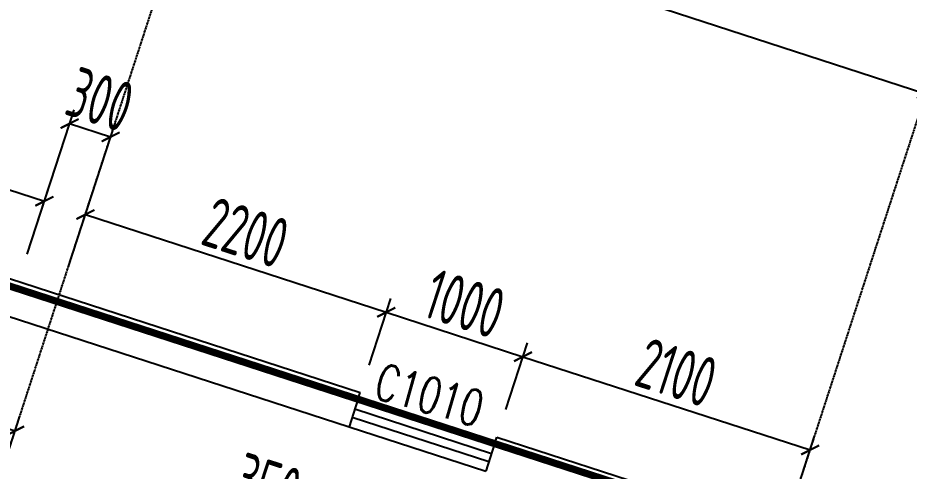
# Model space of a CAD drawing. Extents: x -3523 to 12007717, y -6694179 to 21431.
# Drawn here: x 11946944 to 11953143, y -6383028 to -6379875 of the extents above; entities that cross this region are included whole.
import ezdxf
from ezdxf.enums import TextEntityAlignment as Align

# ---------------------------------------------------------------- set-up
doc = ezdxf.new("R2010")
doc.units = 0
doc.header["$LTSCALE"] = 10
doc.header["$MEASUREMENT"] = 0
doc.linetypes.add('A3-RG-axis-100$0$CENTER', pattern=[2, 1.25, -0.25, 0.25, -0.25])
doc.linetypes.add('A3-RI-4F$0$DASH', pattern=[0.35, 0.25, -0.1])
for name, color, linetype in [('A3-RB-4F-100$0$A-DIMS-100', 1, 'Continuous'), ('A3-RG-axis-100$0$A-DIMS-100', 1, 'Continuous'), ('A3-RG-axis-100$0$A-GRID', 1, 'A3-RG-axis-100$0$CENTER'), ('A3-RI-4F$0$A-FLOR', 2, 'Continuous'), ('A3-RI-4F$0$A-GLAZ', 140, 'Continuous'), ('A3-RI-4F$0$A-WALL', 7, 'Continuous'), ('A3-RI-4F$0$A-WALL-FINI', 95, 'Continuous'), ('A3-SYMB-4F-100$0$A-SYMB-DOOR', 3, 'Continuous'), ('A3-SYMB-4F-100$0$A-SYMB-DOOR1', 3, 'Continuous'), ('A3-SYMB-4F-100$0$A-SYMB-DOOR2', 3, 'Continuous'), ('A3-SYMB-4F-100$0$A-SYMB-DOOR3', 3, 'Continuous')]:
    doc.layers.add(name, color=color, linetype=linetype)
doc.styles.add('A3-RB-4F-100$0$XD2008', font='xd-hzs.shx', dxfattribs={"width": 0.7, "bigfont": 'xd-hztxt.shx'})
doc.styles.add('A3-RG-axis-100$0$XD2008', font='xd-hzs.shx', dxfattribs={"width": 0.7, "bigfont": 'xd-hztxt.shx'})
doc.styles.add('A3-SYMB-4F-100$0$ECADI-TXT', font='simplex.shx', dxfattribs={"bigfont": 'hztxt.shx'})
doc.dimstyles.new('A3-RB-4F-100$0$XD100$0', dxfattribs={"dimscale": 100, "dimtxt": 3.5, "dimasz": 1, "dimexe": 1, "dimexo": 2, "dimgap": 0.5, "dimtad": 1, "dimdec": 0, "dimdsep": 46, "dimtxsty": 'A3-RB-4F-100$0$XD2008', "dimblk1": 'A3-RB-4F-100$0$_ARCHTICK', "dimblk2": 'A3-RB-4F-100$0$_ARCHTICK', "dimsah": 1, "dimcen": 2.5, "dimclrt": 4, "dimaunit": 1, "dimadec": 0, "dimazin": 0, "dimtfac": 1, "dimtdec": 0, "dimtix": 1, "dimtmove": 0, "dimatfit": 3, "dimfxl": 0, "dimtolj": 1, "dimtzin": 0, "dimarcsym": 0})
doc.dimstyles.new('A3-RG-axis-100$0$XD100$0', dxfattribs={"dimscale": 100, "dimtxt": 3.5, "dimasz": 1, "dimexe": 1, "dimexo": 2, "dimgap": 0.5, "dimtad": 1, "dimdec": 0, "dimdsep": 46, "dimtxsty": 'A3-RG-axis-100$0$XD2008', "dimblk1": 'A3-RG-axis-100$0$_ARCHTICK', "dimblk2": 'A3-RG-axis-100$0$_ARCHTICK', "dimsah": 1, "dimcen": 2.5, "dimclrt": 4, "dimaunit": 1, "dimadec": 0, "dimazin": 0, "dimtfac": 1, "dimtdec": 0, "dimtix": 1, "dimtmove": 0, "dimatfit": 3, "dimfxl": 0, "dimtolj": 1, "dimtzin": 0, "dimarcsym": 0})

# ---------------------------------------------------------------- blocks, each defined once
blk = doc.blocks.new('A3-RI-4F')
at = {"layer": 'A3-RI-4F$0$A-FLOR', "linetype": 'A3-RI-4F$0$DASH', "const_width": 50}
blk.add_lwpolyline([(11978173.5, -6391907.6), (11978173.5, -6391907.6), (11943983.5, -6380797), (11944800.8, -6378307.8), (11943489.7, -6377883.3), (11943489.7, -6377883.3), (11936318.7, -6375553.3), (11936423.8, -6375230), (11935995.8, -6375090.9), (11935887.7, -6375423.8)], dxfattribs=at)
at = {"layer": 'A3-RI-4F$0$A-GLAZ'}
for p, q in [((11949308.9, -6382528.9), (11950260, -6382838)), ((11949287.3, -6382595.5), (11950238.4, -6382904.5)), ((11949268.8, -6382652.6), (11950219.8, -6382961.6)), ((11949247.1, -6382719.1), (11950198.2, -6383028.2))]:
    blk.add_line(p, q, dxfattribs=at)
at = {"layer": 'A3-RI-4F$0$A-WALL'}
for p, q in [((11946931.3, -6381756.4), (11949308.9, -6382529)), ((11946869.5, -6381946.6), (11949247.1, -6382719.2)), ((11949309, -6382528.8), (11949247.1, -6382719.1)), ((11949308.9, -6382528.9), (11949247.1, -6382719.1)), ((11950260, -6382838), (11950198.2, -6383028.2)), ((11950260, -6382838), (11962623.7, -6386855.2))]:
    blk.add_line(p, q, dxfattribs=at)
at = {"layer": 'A3-RI-4F$0$A-WALL-FINI'}
for p, q in [((11942372.2, -6380222.5), (11949324.4, -6382481.5)), ((11949308.9, -6382528.9), (11949324.4, -6382481.5)), ((11950260, -6382838), (11950275.4, -6382790.5)), ((11950275.4, -6382790.5), (11966443.6, -6388043.7))]:
    blk.add_line(p, q, dxfattribs=at)
blk = doc.blocks.new('A3-RG-axis-100$0$_ARCHTICK')
at = {"color": 0, "linetype": 'ByBlock', "const_width": 0.15}
blk.add_lwpolyline([(-0.5, -0.5), (0.5, 0.5)], dxfattribs=at)
blk = doc.blocks.new('*D230')
at = {"layer": 'A3-RG-axis-100$0$A-DIMS-100', "color": 0, "lineweight": -2}
for p, q in [((11948287, -6378554.7), (11948187.8, -6378860)), ((11948218.7, -6378764.9), (11953259.4, -6380402.7)), ((11953327.6, -6380192.5), (11953228.4, -6380497.8))]:
    blk.add_line(p, q, dxfattribs=at)
at = {"layer": 'Defpoints', "color": 0}
for p in [(11948348.8, -6378364.5), (11953389.4, -6380002.3), (11953259.4, -6380402.7)]:
    blk.add_point(p, dxfattribs=at)
at = {"layer": 'A3-RG-axis-100$0$A-DIMS-100', "color": 0, "lineweight": -2, "xscale": 100, "yscale": 100, "zscale": 100}
for p, rotation in [((11948218.7, -6378764.9), 161.9999999998951), ((11953259.4, -6380402.7), 341.9999999998951)]:
    blk.add_blockref('A3-RG-axis-100$0$_ARCHTICK', p, dxfattribs=dict(at, rotation=rotation))
at = {"layer": 'A3-RG-axis-100$0$A-DIMS-100', "color": 4, "insert": (11950808.6, -6379369.8), "char_height": 350, "attachment_point": 5, "rotation": 342, "style": 'A3-RG-axis-100$0$XD2008'}
blk.add_mtext('\\A1;5300', dxfattribs=at)
blk = doc.blocks.new('A3-SYMB-4F-100$0$ECADI-TAG-DOOR')
at = {"layer": 'A3-SYMB-4F-100$0$A-SYMB-DOOR', "style": 'A3-SYMB-4F-100$0$ECADI-TXT', "width": 0.7}
for tag, p in [('门窗主编号1', (-6.414, 7.257)), ('门窗主编号2', (2.085, 7.257))]:
    blk.add_attdef(tag, p, '', height=2.5, dxfattribs=at)
at = {"layer": 'A3-SYMB-4F-100$0$A-SYMB-DOOR', "style": 'A3-SYMB-4F-100$0$ECADI-TXT', "width": 0.7, "flags": 1}
for tag, p in [('洞口尺寸(宽X高)', (-6.416, 1.62)), ('备注', (-6.394, -1.213))]:
    blk.add_attdef(tag, p, '', height=2.5, dxfattribs=at)
at = {"layer": 'A3-SYMB-4F-100$0$A-SYMB-DOOR1', "style": 'A3-SYMB-4F-100$0$ECADI-TXT', "width": 0.7}
blk.add_attdef('门窗辅编号1', (-6.414, 4.413), '', height=2.5, dxfattribs=at)
at = {"layer": 'A3-SYMB-4F-100$0$A-SYMB-DOOR2', "style": 'A3-SYMB-4F-100$0$ECADI-TXT', "width": 0.7}
blk.add_attdef('门窗辅编号2', (-2.861, 4.413), '', height=2.5, dxfattribs=at)
at = {"layer": 'A3-SYMB-4F-100$0$A-SYMB-DOOR3', "style": 'A3-SYMB-4F-100$0$ECADI-TXT', "width": 0.7}
blk.add_attdef('门窗辅编号3', (2.323, 4.413), '', height=2.5, dxfattribs=at)
blk = doc.blocks.new('A3-SYMB-4F-100')
at = {"layer": 'A3-SYMB-4F-100$0$A-SYMB-DOOR1'}
ref = blk.add_blockref('A3-SYMB-4F-100$0$ECADI-TAG-DOOR', (11950157.5, -6383486.4), dxfattribs=dict(at, xscale=99.99999999997293, yscale=100, zscale=100, rotation=344.0251775405333))
ref.add_attrib('门窗主编号1', 'C1010', dxfattribs={"height": 250, "rotation": 344.02518, "style": 'A3-SYMB-4F-100$0$ECADI-TXT', "width": 0.7}).set_placement((11950136.9, -6382722.8), align=Align.RIGHT)
blk = doc.blocks.new('A3-RB-4F-100$0$_ARCHTICK')
at = {"color": 0, "linetype": 'ByBlock', "const_width": 0.15}
blk.add_lwpolyline([(-0.5, -0.5), (0.5, 0.5)], dxfattribs=at)
blk = doc.blocks.new('*D2559')
at = {"layer": 'A3-RB-4F-100$0$A-DIMS-100', "color": 0, "lineweight": -2}
for p, q in [((11945897.1, -6382997.6), (11946099.4, -6382375.2)), ((11946068.5, -6382470.3), (11946924.4, -6382748.4)), ((11946753.1, -6383275.7), (11946955.3, -6382653.3))]:
    blk.add_line(p, q, dxfattribs=at)
at = {"layer": 'Defpoints', "color": 0}
for p in [(11946924.4, -6382748.4), (11945835.3, -6383187.8), (11946691.3, -6383465.9)]:
    blk.add_point(p, dxfattribs=at)
at = {"layer": 'A3-RB-4F-100$0$A-DIMS-100', "color": 0, "lineweight": -2, "xscale": 100, "yscale": 100, "zscale": 100}
for p, rotation in [((11946068.5, -6382470.3), 161.9999999996075), ((11946924.4, -6382748.4), 341.9999999996076)]:
    blk.add_blockref('A3-RB-4F-100$0$_ARCHTICK', p, dxfattribs=dict(at, rotation=rotation))
at = {"layer": 'A3-RB-4F-100$0$A-DIMS-100', "color": 4, "insert": (11946566, -6382395.3), "char_height": 350, "attachment_point": 5, "rotation": 342, "style": 'A3-RB-4F-100$0$XD2008'}
blk.add_mtext('\\A1;900', dxfattribs=at)
blk = doc.blocks.new('*D2677')
at = {"layer": 'A3-RB-4F-100$0$A-DIMS-100', "color": 0, "lineweight": -2}
for p, q in [((11949146.1, -6383515.5), (11948261.6, -6383228.1)), ((11948926.3, -6384192.1), (11949177, -6383420.4)), ((11949479, -6383623.6), (11949146.1, -6383515.5)), ((11949259.1, -6384300.2), (11949509.9, -6383528.5))]:
    blk.add_line(p, q, dxfattribs=at)
at = {"layer": 'Defpoints', "color": 0}
for p in [(11949479, -6383623.6), (11948864.5, -6384382.3), (11949197.3, -6384490.5)]:
    blk.add_point(p, dxfattribs=at)
at = {"layer": 'A3-RB-4F-100$0$A-DIMS-100', "color": 0, "lineweight": -2, "xscale": 100, "yscale": 100, "zscale": 100}
for p, rotation in [((11949146.1, -6383515.5), 162.0006630466309), ((11949479, -6383623.6), 342.0006630466309)]:
    blk.add_blockref('A3-RB-4F-100$0$_ARCHTICK', p, dxfattribs=dict(at, rotation=rotation))
at = {"layer": 'A3-RB-4F-100$0$A-DIMS-100', "color": 4, "insert": (11948678.3, -6383126.9), "char_height": 350, "attachment_point": 5, "rotation": 342.00066, "style": 'A3-RB-4F-100$0$XD2008'}
blk.add_mtext('\\A1;350', dxfattribs=at)
blk = doc.blocks.new('*D2399')
at = {"layer": 'A3-RB-4F-100$0$A-DIMS-100', "color": 0, "lineweight": -2}
for p, q in [((11950337.3, -6382600.1), (11950487.9, -6382136.6)), ((11950457, -6382231.7), (11952454.2, -6382880.6)), ((11952334.5, -6383249.1), (11952485.1, -6382785.5))]:
    blk.add_line(p, q, dxfattribs=at)
at = {"layer": 'Defpoints', "color": 0}
for p in [(11950275.5, -6382790.3), (11952454.2, -6382880.6), (11952272.7, -6383439.3)]:
    blk.add_point(p, dxfattribs=at)
at = {"layer": 'A3-RB-4F-100$0$A-DIMS-100', "color": 0, "lineweight": -2, "xscale": 100, "yscale": 100, "zscale": 100}
for p, rotation in [((11950457, -6382231.7), 161.9999999999571), ((11952454.2, -6382880.6), 341.9999999999571)]:
    blk.add_blockref('A3-RB-4F-100$0$_ARCHTICK', p, dxfattribs=dict(at, rotation=rotation))
at = {"layer": 'A3-RB-4F-100$0$A-DIMS-100', "color": 4, "insert": (11951525.1, -6382342.2), "char_height": 350, "attachment_point": 5, "rotation": 342, "style": 'A3-RB-4F-100$0$XD2008'}
blk.add_mtext('\\A1;2100', dxfattribs=at)
blk = doc.blocks.new('*D2400')
at = {"layer": 'A3-RB-4F-100$0$A-DIMS-100', "color": 0, "lineweight": -2}
for p, q in [((11949386.2, -6382291.1), (11949536.8, -6381827.6)), ((11949505.9, -6381922.7), (11950457, -6382231.7)), ((11950337.3, -6382600.1), (11950487.9, -6382136.6))]:
    blk.add_line(p, q, dxfattribs=at)
at = {"layer": 'Defpoints', "color": 0}
for p in [(11950457, -6382231.7), (11949324.4, -6382481.3), (11950275.5, -6382790.3)]:
    blk.add_point(p, dxfattribs=at)
at = {"layer": 'A3-RB-4F-100$0$A-DIMS-100', "color": 0, "lineweight": -2, "xscale": 100, "yscale": 100, "zscale": 100}
for p, rotation in [((11949505.9, -6381922.7), 161.9999999999774), ((11950457, -6382231.7), 341.9999999999774)]:
    blk.add_blockref('A3-RB-4F-100$0$_ARCHTICK', p, dxfattribs=dict(at, rotation=rotation))
at = {"layer": 'A3-RB-4F-100$0$A-DIMS-100', "color": 4, "insert": (11950051, -6381863.2), "char_height": 350, "attachment_point": 5, "rotation": 342, "style": 'A3-RB-4F-100$0$XD2008'}
blk.add_mtext('\\A1;1000', dxfattribs=at)
blk = doc.blocks.new('*D2401')
at = {"layer": 'A3-RB-4F-100$0$A-DIMS-100', "color": 0, "lineweight": -2}
for p, q in [((11947293.9, -6381611.3), (11947444.5, -6381147.8)), ((11947413.6, -6381242.9), (11949505.9, -6381922.7)), ((11949386.2, -6382291.1), (11949536.8, -6381827.6))]:
    blk.add_line(p, q, dxfattribs=at)
at = {"layer": 'Defpoints', "color": 0}
for p in [(11947232.1, -6381801.5), (11949505.9, -6381922.7), (11949324.4, -6382481.3)]:
    blk.add_point(p, dxfattribs=at)
at = {"layer": 'A3-RB-4F-100$0$A-DIMS-100', "color": 0, "lineweight": -2, "xscale": 100, "yscale": 100, "zscale": 100}
for p, rotation in [((11947413.6, -6381242.9), 161.9999999999629), ((11949505.9, -6381922.7), 341.9999999999629)]:
    blk.add_blockref('A3-RB-4F-100$0$_ARCHTICK', p, dxfattribs=dict(at, rotation=rotation))
at = {"layer": 'A3-RB-4F-100$0$A-DIMS-100', "color": 4, "insert": (11948529.3, -6381368.8), "char_height": 350, "attachment_point": 5, "rotation": 342, "style": 'A3-RB-4F-100$0$XD2008'}
blk.add_mtext('\\A1;2200', dxfattribs=at)
blk = doc.blocks.new('*D2402')
at = {"layer": 'A3-RB-4F-100$0$A-DIMS-100', "color": 0, "lineweight": -2}
for p, q in [((11947008.6, -6381518.6), (11947334.6, -6380515.3)), ((11947293.9, -6381611.3), (11947619.9, -6380608)), ((11947303.7, -6380610.4), (11947589, -6380703.1))]:
    blk.add_line(p, q, dxfattribs=at)
at = {"layer": 'Defpoints', "color": 0}
for p in [(11947589, -6380703.1), (11946946.8, -6381708.8), (11947232.1, -6381801.5)]:
    blk.add_point(p, dxfattribs=at)
at = {"layer": 'A3-RB-4F-100$0$A-DIMS-100', "color": 0, "lineweight": -2, "xscale": 100, "yscale": 100, "zscale": 100}
for p, rotation in [((11947303.7, -6380610.4), 161.9999999998215), ((11947589, -6380703.1), 341.9999999998215)]:
    blk.add_blockref('A3-RB-4F-100$0$_ARCHTICK', p, dxfattribs=dict(at, rotation=rotation))
at = {"layer": 'A3-RB-4F-100$0$A-DIMS-100', "color": 4, "insert": (11947515.8, -6380442.8), "char_height": 350, "attachment_point": 5, "rotation": 342, "style": 'A3-RB-4F-100$0$XD2008'}
blk.add_mtext('\\A1;300', dxfattribs=at)
blk = doc.blocks.new('*D2403')
at = {"layer": 'A3-RB-4F-100$0$A-DIMS-100', "color": 0, "lineweight": -2}
for p, q in [((11945582, -6381055), (11945732.6, -6380591.5)), ((11945701.7, -6380686.6), (11947128.3, -6381150.2)), ((11947008.6, -6381518.6), (11947159.2, -6381055))]:
    blk.add_line(p, q, dxfattribs=at)
at = {"layer": 'Defpoints', "color": 0}
for p in [(11947128.3, -6381150.2), (11945520.2, -6381245.3), (11946946.8, -6381708.8)]:
    blk.add_point(p, dxfattribs=at)
at = {"layer": 'A3-RB-4F-100$0$A-DIMS-100', "color": 0, "lineweight": -2, "xscale": 100, "yscale": 100, "zscale": 100}
for p, rotation in [((11945701.7, -6380686.6), 161.9999999999842), ((11947128.3, -6381150.2), 341.9999999999841)]:
    blk.add_blockref('A3-RB-4F-100$0$_ARCHTICK', p, dxfattribs=dict(at, rotation=rotation))
at = {"layer": 'A3-RB-4F-100$0$A-DIMS-100', "color": 4, "insert": (11946484.5, -6380704.4), "char_height": 350, "attachment_point": 5, "rotation": 342, "style": 'A3-RB-4F-100$0$XD2008'}
blk.add_mtext('\\A1;1500', dxfattribs=at)
blk = doc.blocks.new('A3-RG-axis-100')
at = {"layer": 'A3-RG-axis-100$0$A-GRID'}
for p, q in [((11941978.8, -6397969.5), (11948713.2, -6377243.2)), ((11947019.4, -6399607.3), (11953753.8, -6378881))]:
    blk.add_line(p, q, dxfattribs=at)
at = {"layer": 'A3-RG-axis-100$0$A-DIMS-100'}
dim = blk.add_aligned_dim(p1=(11948348.8, -6378364.5), p2=(11953389.4, -6380002.3), distance=-420.9, text='5300', dimstyle='A3-RG-axis-100$0$XD100$0', override={"dimasz": 1}, dxfattribs=at)
dim.commit()
dim.dimension.update_dxf_attribs({"geometry": '*D230', "text_midpoint": (11950808.6, -6379369.8)})
blk = doc.blocks.new('A3-RB-4F-100')
at = {"layer": 'A3-RB-4F-100$0$A-DIMS-100'}
for base, p1, p2, angle, picture, middle in [((11947589, -6380703.1), (11946946.8, -6381708.8), (11947232.1, -6381801.5), 342, '*D2402', (11947446.3, -6380656.8)), ((11949479, -6383623.6), (11948864.5, -6384382.3), (11949197.3, -6384490.5), 342.00066, '*D2677', (11948608.8, -6383340.9))]:
    dim = blk.add_linear_dim(base=base, p1=p1, p2=p2, angle=angle, dimstyle='A3-RB-4F-100$0$XD100$0', override={"dimasz": 1, "dimadec": 3}, dxfattribs=at)
    dim.commit()
    dim.dimension.update_dxf_attribs({"geometry": picture, "text_midpoint": middle, "dimtype": 129})
for p1, p2, distance, picture, middle in [((11945520.2, -6381245.3), (11946946.8, -6381708.8), 587.4, '*D2403', (11946484.5, -6380704.4)), ((11947232.1, -6381801.5), (11949324.4, -6382481.3), 587.4, '*D2401', (11948529.3, -6381368.8)), ((11949324.4, -6382481.3), (11950275.5, -6382790.3), 587.4, '*D2400', (11950051, -6381863.2)), ((11950275.5, -6382790.3), (11952272.7, -6383439.3), 587.4, '*D2399', (11951525.1, -6382342.2)), ((11945835.3, -6383187.8), (11946691.3, -6383465.9), 754.4, '*D2559', (11946566, -6382395.3))]:
    dim = blk.add_aligned_dim(p1=p1, p2=p2, distance=distance, dimstyle='A3-RB-4F-100$0$XD100$0', override={"dimasz": 1, "dimadec": 3}, dxfattribs=at)
    dim.commit()
    dim.dimension.update_dxf_attribs({"geometry": picture, "text_midpoint": middle})

msp = doc.modelspace()

# ---------------------------------------------------------------- block references
for name in ['A3-RB-4F-100', 'A3-RI-4F', 'A3-RG-axis-100', 'A3-SYMB-4F-100']:
    msp.add_blockref(name, (0, 0))

doc.saveas('drawing.dxf')
